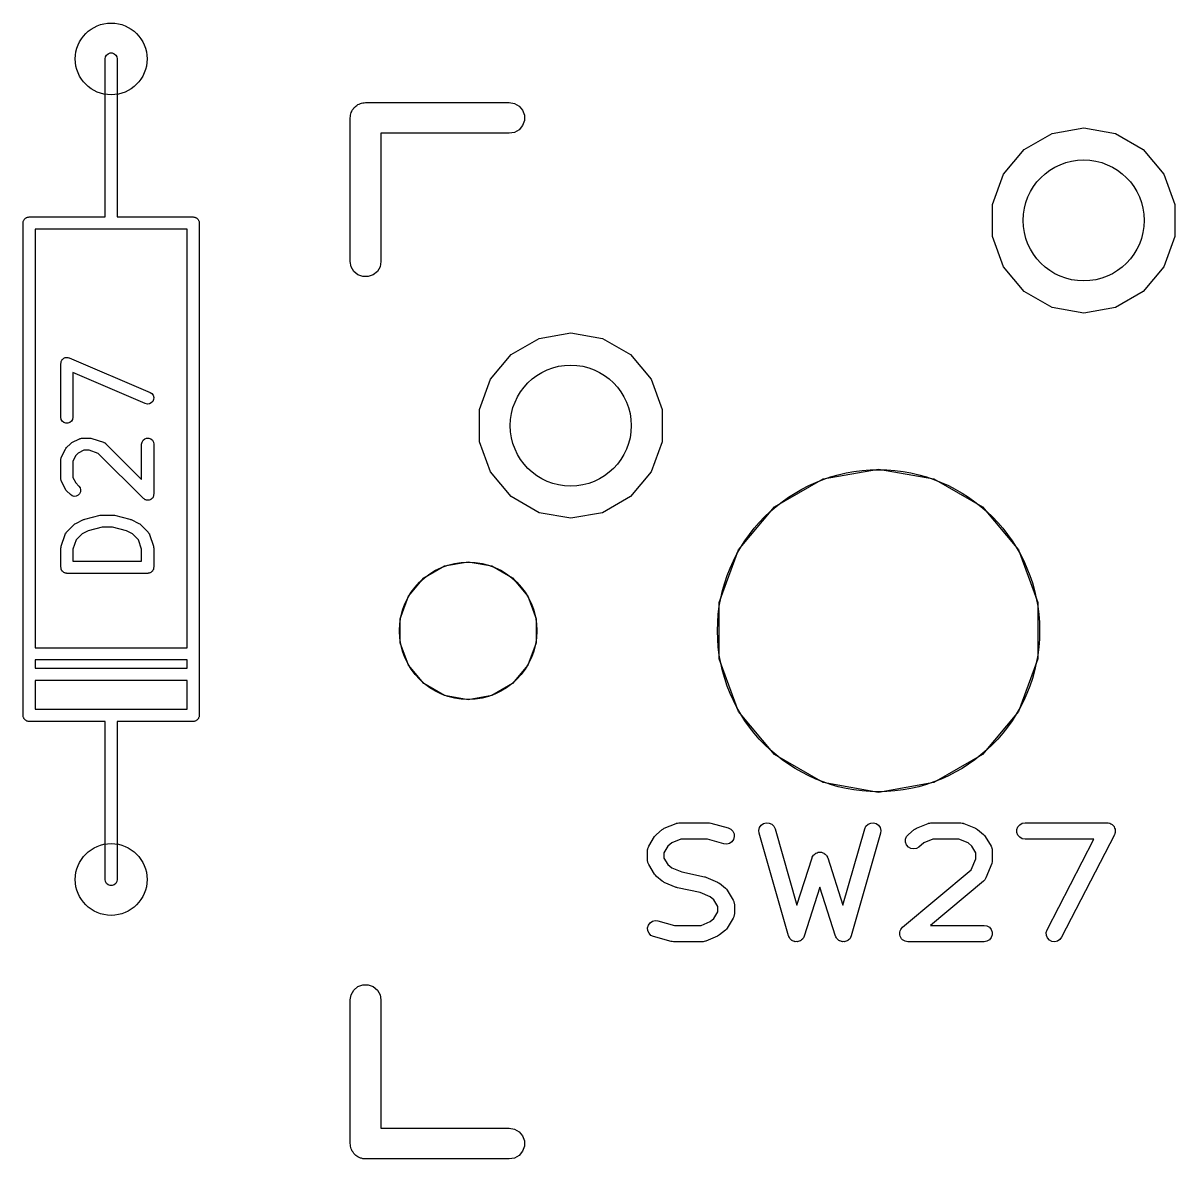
# Model space of a CAD drawing. Extents: x 35 to 203, y -146 to -25.
# Drawn here: x 153.91 to 168.17, y -85.54 to -71.48 of the extents above; entities that cross this region are included whole.
import ezdxf

# ---------------------------------------------------------------- set-up
doc = ezdxf.new("R2010")
doc.units = 0
doc.header["$MEASUREMENT"] = 0
doc.layers.get('0').update_dxf_attribs({"linetype": 'CONTINUOUS'})
doc.layers.add('BLACK', color=7, linetype='CONTINUOUS')

# ---------------------------------------------------------------- blocks, each defined once
blk = doc.blocks.new('PCB詳細')
at = {"layer": 'BLACK'}
for p, q in [((154.93, -71.8943), (154.943, -71.8718)), ((154.943, -71.8718), (154.963, -71.855)), ((154.963, -71.855), (154.987, -71.8461)), ((154.987, -71.8461), (155.013, -71.8461)), ((155.013, -71.8461), (155.037, -71.855)), ((155.037, -71.855), (155.057, -71.8718)), ((155.057, -71.8718), (155.07, -71.8943)), ((154.925, -71.92), (154.93, -71.8943)), ((154.925, -73.19), (154.925, -71.92)), ((155.07, -71.8943), (155.075, -71.92)), ((155.075, -71.92), (155.075, -73.19)), ((157.968, -72.6013), (157.971, -72.5848)), ((157.971, -72.5848), (157.979, -72.5704)), ((157.979, -72.5704), (157.985, -72.5547)), ((157.985, -72.5547), (157.996, -72.542)), ((157.996, -72.542), (158.004, -72.5275)), ((158.004, -72.5275), (158.017, -72.5168)), ((158.017, -72.5168), (158.028, -72.5041)), ((158.028, -72.5041), (158.042, -72.4957)), ((158.042, -72.4957), (158.055, -72.485)), ((158.055, -72.485), (158.07, -72.4793)), ((158.07, -72.4793), (158.085, -72.471)), ((158.085, -72.471), (158.101, -72.4681)), ((158.101, -72.4681), (158.117, -72.4624)), ((158.117, -72.4624), (158.134, -72.4624)), ((158.134, -72.4624), (158.15, -72.4595)), ((158.15, -72.4595), (159.928, -72.4595)), ((159.928, -72.4595), (159.993, -72.471)), ((159.993, -72.471), (160.05, -72.5041)), ((160.05, -72.5041), (160.093, -72.5547)), ((160.093, -72.5547), (160.116, -72.6169)), ((157.959, -72.65), (157.962, -72.6336)), ((157.959, -74.428), (157.959, -72.65)), ((157.962, -72.6169), (157.968, -72.6013)), ((157.962, -72.6336), (157.962, -72.6169)), ((160.116, -72.6831), (160.093, -72.7452)), ((160.116, -72.6169), (160.116, -72.6831)), ((159.928, -72.8405), (158.34, -72.8405)), ((158.34, -72.8405), (158.34, -74.428)), ((159.993, -72.829), (159.928, -72.8405)), ((160.05, -72.7959), (159.993, -72.829)), ((160.093, -72.7452), (160.05, -72.7959)), ((166.302, -73.0411), (166.648, -72.8418)), ((166.648, -72.8418), (167.04, -72.7726)), ((167.04, -72.7726), (167.432, -72.8418)), ((167.432, -72.8418), (167.778, -73.0411)), ((166.046, -73.3463), (166.302, -73.0411)), ((167.778, -73.0411), (168.034, -73.3463)), ((154.925, -73.877), (154.925, -73.19)), ((155.075, -73.19), (155.075, -73.877)), ((165.91, -73.7208), (166.046, -73.3463)), ((168.034, -73.3463), (168.17, -73.7208)), ((165.91, -74.1192), (165.91, -73.7208)), ((168.17, -73.7208), (168.17, -74.1192)), ((153.909, -73.952), (153.91, -73.9455)), ((153.909, -80.048), (153.909, -73.952)), ((153.91, -73.939), (153.912, -73.9328)), ((153.91, -73.9455), (153.91, -73.939)), ((153.912, -73.9328), (153.914, -73.9263)), ((153.914, -73.9263), (153.917, -73.9207)), ((153.917, -73.9207), (153.919, -73.9145)), ((153.919, -73.9145), (153.923, -73.9095)), ((153.923, -73.9095), (153.927, -73.9038)), ((153.927, -73.9038), (153.932, -73.8996)), ((153.932, -73.8996), (153.936, -73.8945)), ((153.936, -73.8945), (153.941, -73.8913)), ((153.941, -73.8913), (153.946, -73.887)), ((153.946, -73.887), (153.953, -73.8848)), ((153.953, -73.8848), (153.958, -73.8815)), ((153.958, -73.8815), (153.965, -73.8804)), ((153.965, -73.8804), (153.971, -73.8781)), ((153.971, -73.8781), (153.978, -73.8781)), ((153.978, -73.8781), (153.984, -73.877)), ((153.984, -73.877), (154.925, -73.877)), ((155.075, -73.877), (156.016, -73.877)), ((156.016, -73.877), (156.022, -73.8781)), ((156.022, -73.8781), (156.029, -73.8781)), ((156.029, -73.8781), (156.035, -73.8804)), ((156.035, -73.8804), (156.042, -73.8815)), ((156.042, -73.8815), (156.047, -73.8848)), ((156.047, -73.8848), (156.053, -73.887)), ((156.053, -73.887), (156.059, -73.8913)), ((156.059, -73.8913), (156.064, -73.8945)), ((156.064, -73.8945), (156.068, -73.8996)), ((156.068, -73.8996), (156.073, -73.9038)), ((156.073, -73.9038), (156.077, -73.9095)), ((156.077, -73.9095), (156.081, -73.9145)), ((156.081, -73.9145), (156.083, -73.9207)), ((156.083, -73.9207), (156.086, -73.9263)), ((156.086, -73.9263), (156.088, -73.9328)), ((156.088, -73.9328), (156.09, -73.939)), ((156.09, -73.939), (156.09, -73.9455)), ((156.09, -73.9455), (156.091, -73.952)), ((156.091, -73.952), (156.091, -80.048)), ((155, -74.027), (154.059, -74.027)), ((154.059, -74.027), (154.059, -79.211)), ((155.941, -74.027), (155, -74.027)), ((155.941, -79.211), (155.941, -74.027)), ((166.046, -74.4937), (165.91, -74.1192)), ((168.17, -74.1192), (168.034, -74.4937)), ((157.971, -74.4932), (157.959, -74.428)), ((158.34, -74.428), (158.329, -74.4932)), ((158.004, -74.5505), (157.971, -74.4932)), ((158.055, -74.593), (158.004, -74.5505)), ((158.296, -74.5505), (158.245, -74.593)), ((158.329, -74.4932), (158.296, -74.5505)), ((166.302, -74.7989), (166.046, -74.4937)), ((168.034, -74.4937), (167.778, -74.7989)), ((158.117, -74.6156), (158.055, -74.593)), ((158.183, -74.6156), (158.117, -74.6156)), ((158.245, -74.593), (158.183, -74.6156)), ((166.648, -74.9982), (166.302, -74.7989)), ((167.778, -74.7989), (167.432, -74.9982)), ((167.04, -75.0674), (166.648, -74.9982)), ((167.432, -74.9982), (167.04, -75.0674)), ((159.952, -75.5811), (160.298, -75.3818)), ((160.298, -75.3818), (160.69, -75.3126)), ((160.69, -75.3126), (161.082, -75.3818)), ((161.082, -75.3818), (161.428, -75.5811)), ((159.696, -75.8863), (159.952, -75.5811)), ((161.428, -75.5811), (161.684, -75.8863)), ((154.377, -75.6905), (154.379, -75.682)), ((154.377, -76.3571), (154.377, -75.6905)), ((154.379, -75.6734), (154.381, -75.6692)), ((154.379, -75.682), (154.379, -75.6734)), ((154.381, -75.6692), (154.382, -75.6648)), ((154.382, -75.6648), (154.386, -75.6573)), ((154.386, -75.6573), (154.39, -75.6494)), ((154.39, -75.6494), (154.393, -75.6461)), ((154.393, -75.6461), (154.395, -75.6423)), ((154.395, -75.6423), (154.402, -75.6367)), ((154.402, -75.6367), (154.407, -75.6304)), ((154.407, -75.6304), (154.411, -75.6284)), ((154.411, -75.6284), (154.415, -75.6255)), ((154.415, -75.6255), (154.423, -75.6226)), ((154.423, -75.6226), (154.431, -75.6187)), ((154.431, -75.6187), (154.435, -75.6181)), ((154.435, -75.6181), (154.439, -75.6166)), ((154.439, -75.6166), (154.448, -75.6166)), ((154.448, -75.6166), (154.457, -75.6156)), ((154.457, -75.6156), (154.461, -75.6166)), ((154.461, -75.6166), (154.465, -75.6166)), ((154.465, -75.6166), (154.474, -75.6196)), ((154.474, -75.6196), (154.482, -75.6215)), ((154.482, -75.6215), (155.482, -76.0501)), ((155.423, -76.188), (154.527, -75.8042)), ((154.527, -75.8042), (154.527, -76.3571)), ((159.56, -76.2608), (159.696, -75.8863)), ((161.684, -75.8863), (161.82, -76.2608)), ((155.482, -76.0501), (155.504, -76.0644)), ((155.504, -76.0644), (155.519, -76.0852)), ((155.525, -76.1362), (155.515, -76.1601)), ((155.519, -76.0852), (155.527, -76.1102)), ((155.527, -76.1102), (155.525, -76.1362)), ((155.448, -76.1939), (155.423, -76.188)), ((155.474, -76.1908), (155.448, -76.1939)), ((155.497, -76.1791), (155.474, -76.1908)), ((155.515, -76.1601), (155.497, -76.1791)), ((159.56, -76.6592), (159.56, -76.2608)), ((161.82, -76.2608), (161.82, -76.6592)), ((154.382, -76.3828), (154.377, -76.3571)), ((154.395, -76.4054), (154.382, -76.3828)), ((154.415, -76.4221), (154.395, -76.4054)), ((154.439, -76.431), (154.415, -76.4221)), ((154.465, -76.431), (154.439, -76.431)), ((154.49, -76.4221), (154.465, -76.431)), ((154.51, -76.4054), (154.49, -76.4221)), ((154.523, -76.3828), (154.51, -76.4054)), ((154.527, -76.3571), (154.523, -76.3828)), ((154.447, -76.7327), (154.495, -76.6851)), ((154.495, -76.6851), (154.504, -76.6782)), ((154.504, -76.6782), (154.514, -76.671)), ((154.514, -76.671), (154.609, -76.6234)), ((154.609, -76.6234), (154.613, -76.6222)), ((154.613, -76.6222), (154.617, -76.62)), ((154.617, -76.62), (154.626, -76.6185)), ((154.626, -76.6185), (154.634, -76.616)), ((154.634, -76.616), (154.639, -76.6162)), ((154.639, -76.6162), (154.643, -76.6155)), ((154.643, -76.6155), (154.738, -76.6155)), ((154.738, -76.6155), (154.75, -76.6176)), ((154.75, -76.6176), (154.762, -76.6193)), ((154.762, -76.6193), (154.905, -76.6669)), ((154.905, -76.6669), (154.908, -76.669)), ((154.908, -76.669), (154.913, -76.6701)), ((154.913, -76.6701), (154.92, -76.6752)), ((154.92, -76.6752), (154.928, -76.6793)), ((154.928, -76.6793), (154.93, -76.6826)), ((154.93, -76.6826), (154.934, -76.6851)), ((154.934, -76.6851), (155.377, -77.1285)), ((155.377, -76.6905), (155.382, -76.6648)), ((155.377, -77.1285), (155.377, -76.6905)), ((155.382, -76.6648), (155.395, -76.6423)), ((155.395, -76.6423), (155.415, -76.6255)), ((155.415, -76.6255), (155.439, -76.6166)), ((155.439, -76.6166), (155.465, -76.6166)), ((155.465, -76.6166), (155.49, -76.6255)), ((155.49, -76.6255), (155.51, -76.6423)), ((155.51, -76.6423), (155.523, -76.6648)), ((155.523, -76.6648), (155.527, -76.6905)), ((155.527, -76.6905), (155.527, -77.3095)), ((159.696, -77.0337), (159.56, -76.6592)), ((161.82, -76.6592), (161.684, -77.0337)), ((154.378, -76.8724), (154.38, -76.864)), ((154.38, -76.864), (154.382, -76.8553)), ((154.382, -76.8553), (154.384, -76.8516)), ((154.384, -76.8516), (154.385, -76.8474)), ((154.385, -76.8474), (154.433, -76.7522)), ((154.433, -76.7522), (154.44, -76.7425)), ((154.44, -76.7425), (154.447, -76.7327)), ((154.562, -76.8301), (154.527, -76.8987)), ((154.592, -76.7997), (154.562, -76.8301)), ((154.661, -76.7655), (154.592, -76.7997)), ((154.726, -76.7655), (154.661, -76.7655)), ((154.84, -76.8036), (154.726, -76.7655)), ((155.399, -77.3626), (154.84, -76.8036)), ((154.377, -76.881), (154.378, -76.8767)), ((154.377, -77.119), (154.377, -76.881)), ((154.378, -76.8767), (154.378, -76.8724)), ((154.527, -76.8987), (154.527, -77.1013)), ((163.815, -77.1192), (164.5, -76.9985)), ((164.5, -76.9985), (165.185, -77.1192)), ((154.378, -77.1233), (154.377, -77.119)), ((154.378, -77.1276), (154.378, -77.1233)), ((154.38, -77.136), (154.378, -77.1276)), ((154.382, -77.1447), (154.38, -77.136)), ((154.384, -77.1484), (154.382, -77.1447)), ((154.385, -77.1526), (154.384, -77.1484)), ((154.527, -77.1013), (154.562, -77.1699)), ((159.952, -77.3389), (159.696, -77.0337)), ((161.684, -77.0337), (161.428, -77.3389)), ((163.213, -77.4667), (163.815, -77.1192)), ((165.185, -77.1192), (165.787, -77.4667)), ((154.433, -77.2478), (154.385, -77.1526)), ((154.44, -77.2575), (154.433, -77.2478)), ((154.447, -77.2673), (154.44, -77.2575)), ((154.495, -77.3149), (154.447, -77.2673)), ((154.562, -77.1699), (154.601, -77.2089)), ((154.601, -77.2089), (154.616, -77.2302)), ((154.62, -77.2813), (154.609, -77.3049)), ((154.616, -77.2302), (154.622, -77.2554)), ((154.622, -77.2554), (154.62, -77.2813)), ((154.516, -77.3299), (154.495, -77.3149)), ((154.541, -77.3366), (154.516, -77.3299)), ((154.567, -77.3343), (154.541, -77.3366)), ((154.591, -77.3233), (154.567, -77.3343)), ((154.609, -77.3049), (154.591, -77.3233)), ((155.407, -77.3682), (155.399, -77.3626)), ((155.415, -77.3745), (155.407, -77.3682)), ((155.418, -77.3756), (155.415, -77.3745)), ((155.421, -77.3775), (155.418, -77.3756)), ((155.43, -77.38), (155.421, -77.3775)), ((155.439, -77.3834), (155.43, -77.38)), ((155.443, -77.3834), (155.439, -77.3834)), ((155.446, -77.3842), (155.443, -77.3834)), ((155.456, -77.3834), (155.446, -77.3842)), ((155.465, -77.3834), (155.456, -77.3834)), ((155.469, -77.3823), (155.465, -77.3834)), ((155.472, -77.382), (155.469, -77.3823)), ((155.481, -77.3778), (155.472, -77.382)), ((155.49, -77.3745), (155.481, -77.3778)), ((155.492, -77.3724), (155.49, -77.3745)), ((155.495, -77.371), (155.492, -77.3724)), ((155.502, -77.364), (155.495, -77.371)), ((155.51, -77.3577), (155.502, -77.364)), ((155.511, -77.3549), (155.51, -77.3577)), ((155.514, -77.3525), (155.511, -77.3549)), ((155.518, -77.3437), (155.514, -77.3525)), ((155.523, -77.3352), (155.518, -77.3437)), ((155.525, -77.3289), (155.523, -77.3319)), ((155.523, -77.3319), (155.523, -77.3352)), ((155.526, -77.3192), (155.525, -77.3289)), ((155.527, -77.3095), (155.526, -77.3192)), ((160.298, -77.5382), (159.952, -77.3389)), ((161.428, -77.3389), (161.082, -77.5382)), ((154.672, -77.6177), (154.863, -77.5701)), ((154.863, -77.5701), (154.872, -77.5695)), ((154.872, -77.5695), (154.881, -77.5679)), ((154.881, -77.5679), (155.024, -77.5679)), ((155.024, -77.5679), (155.033, -77.5695)), ((155.033, -77.5695), (155.042, -77.5701)), ((155.042, -77.5701), (155.232, -77.6177)), ((160.69, -77.6074), (160.298, -77.5382)), ((161.082, -77.5382), (160.69, -77.6074)), ((162.767, -77.9992), (163.213, -77.4667)), ((165.787, -77.4667), (166.233, -77.9992)), ((154.447, -77.7803), (154.542, -77.6851)), ((154.542, -77.6851), (154.552, -77.6782)), ((154.552, -77.6782), (154.562, -77.671)), ((154.562, -77.671), (154.657, -77.6234)), ((154.657, -77.6234), (154.665, -77.6211)), ((154.665, -77.6211), (154.672, -77.6177)), ((154.89, -77.7179), (154.717, -77.7612)), ((155.015, -77.7179), (154.89, -77.7179)), ((155.188, -77.7612), (155.015, -77.7179)), ((155.232, -77.6177), (155.24, -77.6211)), ((155.24, -77.6211), (155.248, -77.6234)), ((155.248, -77.6234), (155.343, -77.671)), ((155.343, -77.671), (155.353, -77.6782)), ((155.353, -77.6782), (155.363, -77.6851)), ((155.363, -77.6851), (155.458, -77.7803)), ((154.381, -77.9525), (154.429, -77.8096)), ((154.429, -77.8096), (154.431, -77.8058)), ((154.431, -77.8058), (154.432, -77.8016)), ((154.432, -77.8016), (154.437, -77.7944)), ((154.437, -77.7944), (154.441, -77.7867)), ((154.441, -77.7867), (154.444, -77.7838)), ((154.444, -77.7838), (154.447, -77.7803)), ((154.64, -77.7997), (154.566, -77.8738)), ((154.717, -77.7612), (154.64, -77.7997)), ((155.265, -77.7997), (155.188, -77.7612)), ((155.339, -77.8738), (155.265, -77.7997)), ((155.458, -77.7803), (155.46, -77.7838)), ((155.46, -77.7838), (155.464, -77.7867)), ((155.464, -77.7867), (155.468, -77.7944)), ((155.468, -77.7944), (155.473, -77.8016)), ((155.473, -77.8016), (155.474, -77.8058)), ((155.474, -77.8058), (155.476, -77.8096)), ((155.476, -77.8096), (155.524, -77.9525)), ((154.377, -77.9762), (154.379, -77.9643)), ((154.377, -78.2143), (154.377, -77.9762)), ((154.379, -77.9643), (154.381, -77.9525)), ((154.566, -77.8738), (154.527, -77.9884)), ((154.527, -77.9884), (154.527, -78.1393)), ((155.377, -77.9884), (155.339, -77.8738)), ((155.377, -78.1393), (155.377, -77.9884)), ((155.524, -77.9525), (155.525, -77.9643)), ((155.525, -77.9643), (155.527, -77.9762)), ((155.527, -77.9762), (155.527, -78.2143)), ((162.529, -78.6524), (162.767, -77.9992)), ((166.233, -77.9992), (166.471, -78.6524)), ((154.527, -78.1393), (155.377, -78.1393)), ((159.128, -78.1974), (159.42, -78.1458)), ((159.42, -78.1458), (159.712, -78.1974)), ((154.379, -78.2207), (154.377, -78.2143)), ((154.379, -78.2273), (154.379, -78.2207)), ((154.381, -78.2335), (154.379, -78.2273)), ((154.382, -78.2399), (154.381, -78.2335)), ((154.385, -78.2456), (154.382, -78.2399)), ((154.387, -78.2518), (154.385, -78.2456)), ((154.392, -78.2568), (154.387, -78.2518)), ((154.395, -78.2625), (154.392, -78.2568)), ((154.4, -78.2667), (154.395, -78.2625)), ((154.404, -78.2717), (154.4, -78.2667)), ((154.41, -78.275), (154.404, -78.2717)), ((154.415, -78.2792), (154.41, -78.275)), ((154.421, -78.2815), (154.415, -78.2792)), ((154.427, -78.2848), (154.421, -78.2815)), ((154.433, -78.2859), (154.427, -78.2848)), ((154.439, -78.2881), (154.433, -78.2859)), ((154.446, -78.2881), (154.439, -78.2881)), ((154.452, -78.2893), (154.446, -78.2881)), ((155.452, -78.2893), (154.452, -78.2893)), ((155.459, -78.2881), (155.452, -78.2893)), ((155.465, -78.2881), (155.459, -78.2881)), ((155.472, -78.2859), (155.465, -78.2881)), ((155.478, -78.2848), (155.472, -78.2859)), ((155.484, -78.2815), (155.478, -78.2848)), ((155.49, -78.2792), (155.484, -78.2815)), ((155.495, -78.275), (155.49, -78.2792)), ((155.501, -78.2717), (155.495, -78.275)), ((155.505, -78.2667), (155.501, -78.2717)), ((155.51, -78.2625), (155.505, -78.2667)), ((155.513, -78.2568), (155.51, -78.2625)), ((155.517, -78.2518), (155.513, -78.2568)), ((155.52, -78.2456), (155.517, -78.2518)), ((155.523, -78.2399), (155.52, -78.2456)), ((155.524, -78.2335), (155.523, -78.2399)), ((155.526, -78.2273), (155.524, -78.2335)), ((155.527, -78.2143), (155.526, -78.2207)), ((155.526, -78.2207), (155.526, -78.2273)), ((158.871, -78.3457), (159.128, -78.1974)), ((159.712, -78.1974), (159.969, -78.3457)), ((158.68, -78.5729), (158.871, -78.3457)), ((159.969, -78.3457), (160.16, -78.5729)), ((158.579, -78.8517), (158.68, -78.5729)), ((160.16, -78.5729), (160.261, -78.8517)), ((162.529, -79.3476), (162.529, -78.6524)), ((166.471, -78.6524), (166.471, -79.3476)), ((158.579, -79.1483), (158.579, -78.8517)), ((160.261, -78.8517), (160.261, -79.1483)), ((158.68, -79.4271), (158.579, -79.1483)), ((160.261, -79.1483), (160.16, -79.4271)), ((154.059, -79.211), (155.941, -79.211)), ((154.059, -79.361), (154.059, -79.465)), ((155.941, -79.361), (154.059, -79.361)), ((155.941, -79.465), (155.941, -79.361)), ((158.871, -79.6543), (158.68, -79.4271)), ((160.16, -79.4271), (159.969, -79.6543)), ((162.767, -80.0008), (162.529, -79.3476)), ((166.471, -79.3476), (166.233, -80.0008)), ((154.059, -79.465), (155.941, -79.465)), ((155.941, -79.615), (154.059, -79.615)), ((154.059, -79.615), (154.059, -79.973)), ((155.941, -79.973), (155.941, -79.615)), ((159.128, -79.8026), (158.871, -79.6543)), ((159.969, -79.6543), (159.712, -79.8026)), ((159.42, -79.8541), (159.128, -79.8026)), ((159.712, -79.8026), (159.42, -79.8541)), ((154.059, -79.973), (155, -79.973)), ((155, -79.973), (155.941, -79.973)), ((163.213, -80.5332), (162.767, -80.0008)), ((166.233, -80.0008), (165.787, -80.5332)), ((153.91, -80.0545), (153.909, -80.048)), ((153.91, -80.061), (153.91, -80.0545)), ((153.912, -80.0672), (153.91, -80.061)), ((153.914, -80.0737), (153.912, -80.0672)), ((153.917, -80.0793), (153.914, -80.0737)), ((153.919, -80.0855), (153.917, -80.0793)), ((153.923, -80.0905), (153.919, -80.0855)), ((153.927, -80.0962), (153.923, -80.0905)), ((153.932, -80.1004), (153.927, -80.0962)), ((153.936, -80.1055), (153.932, -80.1004)), ((153.941, -80.1087), (153.936, -80.1055)), ((153.946, -80.113), (153.941, -80.1087)), ((153.953, -80.1152), (153.946, -80.113)), ((153.958, -80.1185), (153.953, -80.1152)), ((153.965, -80.1196), (153.958, -80.1185)), ((153.971, -80.1219), (153.965, -80.1196)), ((153.978, -80.1219), (153.971, -80.1219)), ((153.984, -80.123), (153.978, -80.1219)), ((154.925, -80.123), (153.984, -80.123)), ((154.925, -80.81), (154.925, -80.123)), ((156.016, -80.123), (155.075, -80.123)), ((155.075, -80.123), (155.075, -80.81)), ((156.022, -80.1219), (156.016, -80.123)), ((156.029, -80.1219), (156.022, -80.1219)), ((156.035, -80.1196), (156.029, -80.1219)), ((156.042, -80.1185), (156.035, -80.1196)), ((156.047, -80.1152), (156.042, -80.1185)), ((156.053, -80.113), (156.047, -80.1152)), ((156.059, -80.1087), (156.053, -80.113)), ((156.064, -80.1055), (156.059, -80.1087)), ((156.068, -80.1004), (156.064, -80.1055)), ((156.073, -80.0962), (156.068, -80.1004)), ((156.077, -80.0905), (156.073, -80.0962)), ((156.081, -80.0855), (156.077, -80.0905)), ((156.083, -80.0793), (156.081, -80.0855)), ((156.086, -80.0737), (156.083, -80.0793)), ((156.088, -80.0672), (156.086, -80.0737)), ((156.09, -80.061), (156.088, -80.0672)), ((156.091, -80.048), (156.09, -80.0545)), ((156.09, -80.0545), (156.09, -80.061)), ((163.815, -80.8808), (163.213, -80.5332)), ((165.787, -80.5332), (165.185, -80.8808)), ((154.925, -82.08), (154.925, -80.81)), ((155.075, -80.81), (155.075, -82.08)), ((164.5, -81.0015), (163.815, -80.8808)), ((165.185, -80.8808), (164.5, -81.0015)), ((161.848, -81.4462), (161.993, -81.3857)), ((161.993, -81.3857), (161.996, -81.3852)), ((161.996, -81.3852), (161.998, -81.3841)), ((161.998, -81.3841), (162.013, -81.3814)), ((162.013, -81.3814), (162.028, -81.378)), ((162.028, -81.378), (162.03, -81.3783)), ((162.03, -81.3783), (162.033, -81.3779)), ((162.033, -81.3779), (162.395, -81.3779)), ((162.395, -81.3779), (162.409, -81.3803)), ((162.409, -81.3803), (162.423, -81.3816)), ((162.423, -81.3816), (162.64, -81.4421)), ((163.028, -81.4381), (163.048, -81.4089)), ((163.048, -81.4089), (163.077, -81.3882)), ((163.077, -81.3882), (163.111, -81.3785)), ((163.111, -81.3785), (163.146, -81.381)), ((163.146, -81.381), (163.178, -81.3953)), ((163.178, -81.3953), (163.203, -81.4199)), ((163.203, -81.4199), (163.219, -81.4516)), ((164.33, -81.4516), (164.345, -81.4199)), ((164.345, -81.4199), (164.371, -81.3953)), ((164.371, -81.3953), (164.403, -81.381)), ((164.403, -81.381), (164.438, -81.3785)), ((164.438, -81.3785), (164.472, -81.3882)), ((164.472, -81.3882), (164.5, -81.4089)), ((164.5, -81.4089), (164.52, -81.4381)), ((164.969, -81.4462), (165.114, -81.3857)), ((165.114, -81.3857), (165.116, -81.3852)), ((165.116, -81.3852), (165.118, -81.3841)), ((165.118, -81.3841), (165.134, -81.3814)), ((165.134, -81.3814), (165.148, -81.378)), ((165.148, -81.378), (165.151, -81.3783)), ((165.151, -81.3783), (165.153, -81.3779)), ((165.153, -81.3779), (165.516, -81.3779)), ((165.516, -81.3779), (165.518, -81.3783)), ((165.518, -81.3783), (165.521, -81.378)), ((165.521, -81.378), (165.536, -81.3814)), ((165.536, -81.3814), (165.551, -81.3841)), ((165.551, -81.3841), (165.553, -81.3852)), ((165.553, -81.3852), (165.555, -81.3857)), ((165.555, -81.3857), (165.7, -81.4462)), ((166.214, -81.4619), (166.226, -81.4287)), ((166.226, -81.4287), (166.249, -81.4017)), ((166.249, -81.4017), (166.28, -81.3841)), ((166.28, -81.3841), (166.314, -81.3779)), ((166.314, -81.3779), (167.33, -81.3779)), ((167.33, -81.3779), (167.345, -81.3806)), ((167.345, -81.3806), (167.36, -81.3825)), ((167.36, -81.3825), (167.363, -81.3836)), ((167.363, -81.3836), (167.365, -81.3841)), ((167.365, -81.3841), (167.378, -81.3917)), ((167.378, -81.3917), (167.392, -81.3986)), ((167.392, -81.3986), (167.393, -81.4004)), ((167.393, -81.4004), (167.396, -81.4017)), ((167.396, -81.4017), (167.405, -81.4134)), ((167.405, -81.4134), (167.416, -81.4245)), ((167.416, -81.4245), (167.417, -81.4268)), ((167.417, -81.4268), (167.418, -81.4287)), ((167.418, -81.4287), (167.423, -81.443)), ((161.655, -81.6692), (161.728, -81.5482)), ((161.728, -81.5482), (161.739, -81.5354)), ((161.739, -81.5354), (161.75, -81.5224)), ((161.75, -81.5224), (161.822, -81.4619)), ((161.822, -81.4619), (161.836, -81.4544)), ((161.836, -81.4544), (161.848, -81.4462)), ((162.64, -81.4421), (162.672, -81.4573)), ((162.672, -81.4573), (162.697, -81.4825)), ((162.697, -81.4825), (162.712, -81.5146)), ((162.714, -81.5498), (162.705, -81.5838)), ((162.712, -81.5146), (162.714, -81.5498)), ((163.02, -81.4723), (163.028, -81.4381)), ((163.023, -81.5074), (163.02, -81.4723)), ((163.386, -82.7774), (163.023, -81.5074)), ((163.219, -81.4516), (163.49, -82.399)), ((164.059, -82.399), (164.33, -81.4516)), ((164.525, -81.5074), (164.162, -82.7774)), ((164.52, -81.4381), (164.529, -81.4723)), ((164.529, -81.4723), (164.525, -81.5074)), ((164.835, -81.5825), (164.848, -81.5494)), ((164.848, -81.5494), (164.87, -81.5224)), ((164.87, -81.5224), (164.943, -81.4619)), ((164.943, -81.4619), (164.956, -81.4544)), ((164.956, -81.4544), (164.969, -81.4462)), ((165.7, -81.4462), (165.713, -81.4544)), ((165.713, -81.4544), (165.726, -81.4619)), ((165.726, -81.4619), (165.799, -81.5224)), ((165.799, -81.5224), (165.81, -81.5354)), ((165.81, -81.5354), (165.821, -81.5482)), ((165.821, -81.5482), (165.893, -81.6692)), ((166.214, -81.4972), (166.214, -81.4619)), ((166.226, -81.5303), (166.214, -81.4972)), ((166.249, -81.5574), (166.226, -81.5303)), ((166.28, -81.575), (166.249, -81.5574)), ((167.421, -81.526), (166.767, -82.796)), ((167.425, -81.5115), (167.421, -81.526)), ((167.423, -81.443), (167.429, -81.457)), ((167.43, -81.4972), (167.425, -81.5115)), ((167.429, -81.457), (167.429, -81.4595)), ((167.429, -81.4595), (167.43, -81.4619)), ((167.43, -81.4619), (167.43, -81.4771)), ((167.43, -81.4771), (167.431, -81.4923)), ((167.431, -81.4923), (167.43, -81.4947)), ((167.43, -81.4947), (167.43, -81.4972)), ((161.641, -81.7214), (161.642, -81.7118)), ((161.642, -81.7118), (161.643, -81.7021)), ((161.643, -81.7021), (161.645, -81.6946)), ((161.645, -81.6946), (161.647, -81.6867)), ((161.647, -81.6867), (161.652, -81.6782)), ((161.652, -81.6782), (161.655, -81.6692)), ((161.893, -81.6675), (161.844, -81.7496)), ((161.941, -81.6279), (161.893, -81.6675)), ((162.053, -81.5811), (161.941, -81.6279)), ((162.382, -81.5811), (162.053, -81.5811)), ((162.586, -81.6379), (162.382, -81.5811)), ((162.621, -81.6413), (162.586, -81.6379)), ((162.655, -81.6325), (162.621, -81.6413)), ((162.684, -81.6125), (162.655, -81.6325)), ((162.705, -81.5838), (162.684, -81.6125)), ((164.835, -81.6178), (164.835, -81.5825)), ((164.847, -81.651), (164.835, -81.6178)), ((164.87, -81.6781), (164.847, -81.651)), ((164.9, -81.6958), (164.87, -81.6781)), ((164.935, -81.7021), (164.9, -81.6958)), ((164.97, -81.6961), (164.935, -81.7021)), ((165, -81.6785), (164.97, -81.6961)), ((165.061, -81.6279), (165, -81.6785)), ((165.173, -81.5811), (165.061, -81.6279)), ((165.496, -81.5811), (165.173, -81.5811)), ((165.608, -81.6279), (165.496, -81.5811)), ((165.655, -81.6675), (165.608, -81.6279)), ((165.705, -81.7496), (165.655, -81.6675)), ((165.893, -81.6692), (165.897, -81.6782)), ((165.897, -81.6782), (165.902, -81.6867)), ((165.902, -81.6867), (165.903, -81.6946)), ((165.903, -81.6946), (165.906, -81.7021)), ((165.906, -81.7021), (165.906, -81.7118)), ((165.906, -81.7118), (165.908, -81.7214)), ((166.314, -81.5811), (166.28, -81.575)), ((167.164, -81.5811), (166.314, -81.5811)), ((166.587, -82.7031), (167.164, -81.5811)), ((161.641, -81.8424), (161.641, -81.7214)), ((161.642, -81.852), (161.641, -81.8424)), ((161.643, -81.8617), (161.642, -81.852)), ((161.844, -81.7496), (161.844, -81.8142)), ((161.844, -81.8142), (161.893, -81.8963)), ((163.49, -82.399), (163.678, -81.8114)), ((163.678, -81.8114), (163.679, -81.8078)), ((163.679, -81.8078), (163.68, -81.8039)), ((163.68, -81.8039), (163.688, -81.7923)), ((163.688, -81.7923), (163.694, -81.7802)), ((163.694, -81.7802), (163.697, -81.7775)), ((163.697, -81.7775), (163.699, -81.7741)), ((163.699, -81.7741), (163.71, -81.7657)), ((163.71, -81.7657), (163.72, -81.7565)), ((163.72, -81.7565), (163.724, -81.7549)), ((163.724, -81.7549), (163.727, -81.7525)), ((163.727, -81.7525), (163.74, -81.7483)), ((163.74, -81.7483), (163.753, -81.7431)), ((163.753, -81.7431), (163.757, -81.7429)), ((163.757, -81.7429), (163.761, -81.7417)), ((163.761, -81.7417), (163.774, -81.7422)), ((163.774, -81.7422), (163.788, -81.7417)), ((163.788, -81.7417), (163.792, -81.7429)), ((163.792, -81.7429), (163.796, -81.7431)), ((163.796, -81.7431), (163.809, -81.7483)), ((163.809, -81.7483), (163.822, -81.7525)), ((163.822, -81.7525), (163.825, -81.7549)), ((163.825, -81.7549), (163.829, -81.7565)), ((163.829, -81.7565), (163.839, -81.7657)), ((163.839, -81.7657), (163.849, -81.7741)), ((163.849, -81.7741), (163.852, -81.7775)), ((163.852, -81.7775), (163.855, -81.7802)), ((163.855, -81.7802), (163.861, -81.7923)), ((163.861, -81.7923), (163.868, -81.8039)), ((163.868, -81.8039), (163.869, -81.8078)), ((163.869, -81.8078), (163.871, -81.8114)), ((163.871, -81.8114), (164.059, -82.399)), ((165.649, -81.9622), (165.705, -81.8228)), ((165.705, -81.8228), (165.705, -81.7496)), ((165.908, -81.8456), (165.905, -81.8613)), ((165.908, -81.7214), (165.908, -81.8424)), ((165.908, -81.8424), (165.908, -81.844)), ((165.908, -81.844), (165.908, -81.8456)), ((161.645, -81.8692), (161.643, -81.8617)), ((161.647, -81.8771), (161.645, -81.8692)), ((161.652, -81.8856), (161.647, -81.8771)), ((161.655, -81.8947), (161.652, -81.8856)), ((161.728, -82.0156), (161.655, -81.8947)), ((161.893, -81.8963), (161.941, -81.9359)), ((161.941, -81.9359), (162.063, -81.9868)), ((162.063, -81.9868), (162.344, -82.0453)), ((164.798, -82.6715), (165.649, -81.9622)), ((165.901, -81.8801), (165.828, -82.0615)), ((165.902, -81.8771), (165.901, -81.8785)), ((165.901, -81.8785), (165.901, -81.8801)), ((165.905, -81.8613), (165.902, -81.8771)), ((154.93, -82.1057), (154.925, -82.08)), ((154.943, -82.1282), (154.93, -82.1057)), ((154.963, -82.145), (154.943, -82.1282)), ((155.057, -82.1282), (155.037, -82.145)), ((155.07, -82.1057), (155.057, -82.1282)), ((155.075, -82.08), (155.07, -82.1057)), ((161.739, -82.0284), (161.728, -82.0156)), ((161.75, -82.0414), (161.739, -82.0284)), ((161.822, -82.1019), (161.75, -82.0414)), ((161.836, -82.1094), (161.822, -82.1019)), ((161.848, -82.1176), (161.836, -82.1094)), ((161.993, -82.1781), (161.848, -82.1176)), ((162.344, -82.0453), (162.353, -82.0489)), ((162.353, -82.0489), (162.362, -82.051)), ((162.362, -82.051), (162.507, -82.1115)), ((162.507, -82.1115), (162.52, -82.1196)), ((162.52, -82.1196), (162.533, -82.1272)), ((162.533, -82.1272), (162.606, -82.1877)), ((165.799, -82.1019), (165.143, -82.6479)), ((165.804, -82.0962), (165.799, -82.1019)), ((165.809, -82.0915), (165.804, -82.0962)), ((165.815, -82.0828), (165.809, -82.0915)), ((165.822, -82.0749), (165.815, -82.0828)), ((165.824, -82.0679), (165.822, -82.0749)), ((165.828, -82.0615), (165.824, -82.0679)), ((154.987, -82.1539), (154.963, -82.145)), ((155.013, -82.1539), (154.987, -82.1539)), ((155.037, -82.145), (155.013, -82.1539)), ((162.003, -82.1802), (161.993, -82.1781)), ((162.012, -82.1837), (162.003, -82.1802)), ((162.293, -82.2423), (162.012, -82.1837)), ((162.415, -82.2931), (162.293, -82.2423)), ((162.606, -82.1877), (162.617, -82.2006)), ((162.617, -82.2006), (162.628, -82.2134)), ((162.628, -82.2134), (162.7, -82.3344)), ((163.774, -82.1757), (163.581, -82.7805)), ((163.968, -82.7805), (163.774, -82.1757)), ((162.462, -82.3327), (162.415, -82.2931)), ((162.512, -82.4148), (162.462, -82.3327)), ((162.512, -82.4795), (162.512, -82.4148)), ((162.7, -82.3344), (162.704, -82.3435)), ((162.704, -82.3435), (162.709, -82.3519)), ((162.709, -82.3519), (162.71, -82.3598)), ((162.71, -82.3598), (162.713, -82.3673)), ((162.713, -82.3673), (162.713, -82.3771)), ((162.713, -82.3771), (162.715, -82.3867)), ((162.715, -82.3867), (162.715, -82.5076)), ((162.415, -82.6012), (162.462, -82.5615)), ((162.462, -82.5615), (162.512, -82.4795)), ((162.7, -82.5599), (162.628, -82.6808)), ((162.704, -82.5508), (162.7, -82.5599)), ((162.709, -82.5424), (162.704, -82.5508)), ((162.71, -82.5344), (162.709, -82.5424)), ((162.713, -82.5269), (162.71, -82.5344)), ((162.715, -82.5076), (162.713, -82.5172)), ((162.713, -82.5172), (162.713, -82.5269)), ((161.641, -82.6793), (161.651, -82.6453)), ((161.644, -82.7144), (161.641, -82.6793)), ((161.651, -82.6453), (161.671, -82.6166)), ((161.671, -82.6166), (161.7, -82.5966)), ((161.7, -82.5966), (161.734, -82.5878)), ((161.734, -82.5878), (161.769, -82.5912)), ((161.769, -82.5912), (161.974, -82.6479)), ((161.974, -82.6479), (162.303, -82.6479)), ((162.303, -82.6479), (162.415, -82.6012)), ((162.606, -82.7066), (162.533, -82.7671)), ((162.617, -82.6937), (162.606, -82.7066)), ((162.628, -82.6808), (162.617, -82.6937)), ((164.769, -82.7151), (164.775, -82.6987)), ((164.775, -82.6984), (164.786, -82.685)), ((164.775, -82.6986), (164.775, -82.6984)), ((164.775, -82.6987), (164.775, -82.6986)), ((164.786, -82.685), (164.798, -82.6717)), ((164.798, -82.6716), (164.798, -82.6715)), ((164.798, -82.6717), (164.798, -82.6716)), ((165.143, -82.6479), (165.806, -82.6479)), ((165.806, -82.6479), (165.841, -82.6541)), ((165.841, -82.6541), (165.872, -82.6717)), ((165.872, -82.6717), (165.894, -82.6987)), ((165.894, -82.6987), (165.906, -82.7319)), ((166.576, -82.7368), (166.587, -82.7031)), ((161.659, -82.7466), (161.644, -82.7144)), ((161.683, -82.7717), (161.659, -82.7466)), ((161.715, -82.7869), (161.683, -82.7717)), ((161.933, -82.8474), (161.715, -82.7869)), ((161.946, -82.8487), (161.933, -82.8474)), ((161.96, -82.8511), (161.946, -82.8487)), ((162.323, -82.8511), (161.96, -82.8511)), ((162.325, -82.8507), (162.323, -82.8511)), ((162.328, -82.851), (162.325, -82.8507)), ((162.342, -82.8477), (162.328, -82.851)), ((162.358, -82.845), (162.342, -82.8477)), ((162.36, -82.8438), (162.358, -82.845)), ((162.362, -82.8433), (162.36, -82.8438)), ((162.507, -82.7828), (162.362, -82.8433)), ((162.52, -82.7746), (162.507, -82.7828)), ((162.533, -82.7671), (162.52, -82.7746)), ((163.389, -82.7825), (163.386, -82.7774)), ((163.39, -82.788), (163.389, -82.7825)), ((163.396, -82.7983), (163.39, -82.788)), ((163.402, -82.8092), (163.396, -82.7983)), ((163.406, -82.8131), (163.402, -82.8092)), ((163.409, -82.8178), (163.406, -82.8131)), ((163.418, -82.8253), (163.409, -82.8178)), ((163.427, -82.8337), (163.418, -82.8253)), ((163.432, -82.836), (163.427, -82.8337)), ((163.437, -82.8394), (163.432, -82.836)), ((163.448, -82.8431), (163.437, -82.8394)), ((163.459, -82.8481), (163.448, -82.8431)), ((163.465, -82.8485), (163.459, -82.8481)), ((163.47, -82.8502), (163.465, -82.8485)), ((163.482, -82.8497), (163.47, -82.8502)), ((163.495, -82.8506), (163.482, -82.8497)), ((163.5, -82.849), (163.495, -82.8506)), ((163.506, -82.8488), (163.5, -82.849)), ((163.517, -82.8442), (163.506, -82.8488)), ((163.528, -82.8409), (163.517, -82.8442)), ((163.533, -82.8376), (163.528, -82.8409)), ((163.538, -82.8354), (163.533, -82.8376)), ((163.547, -82.8273), (163.538, -82.8354)), ((163.557, -82.8202), (163.547, -82.8273)), ((163.56, -82.8155), (163.557, -82.8202)), ((163.564, -82.8117), (163.56, -82.8155)), ((163.57, -82.801), (163.564, -82.8117)), ((163.577, -82.7909), (163.57, -82.801)), ((163.578, -82.7855), (163.577, -82.7909)), ((163.581, -82.7805), (163.578, -82.7855)), ((163.97, -82.7855), (163.968, -82.7805)), ((163.972, -82.7909), (163.97, -82.7855)), ((163.979, -82.801), (163.972, -82.7909)), ((163.984, -82.8117), (163.979, -82.801)), ((163.988, -82.8155), (163.984, -82.8117)), ((163.992, -82.8202), (163.988, -82.8155)), ((164.001, -82.8273), (163.992, -82.8202)), ((164.01, -82.8354), (164.001, -82.8273)), ((164.016, -82.8376), (164.01, -82.8354)), ((164.02, -82.8409), (164.016, -82.8376)), ((164.032, -82.8442), (164.02, -82.8409)), ((164.043, -82.8488), (164.032, -82.8442)), ((164.049, -82.849), (164.043, -82.8488)), ((164.054, -82.8506), (164.049, -82.849)), ((164.066, -82.8497), (164.054, -82.8506)), ((164.078, -82.8502), (164.066, -82.8497)), ((164.084, -82.8485), (164.078, -82.8502)), ((164.089, -82.8481), (164.084, -82.8485)), ((164.1, -82.8431), (164.089, -82.8481)), ((164.112, -82.8394), (164.1, -82.8431)), ((164.116, -82.836), (164.112, -82.8394)), ((164.121, -82.8337), (164.116, -82.836)), ((164.13, -82.8253), (164.121, -82.8337)), ((164.14, -82.8178), (164.13, -82.8253)), ((164.143, -82.8131), (164.14, -82.8178)), ((164.147, -82.8092), (164.143, -82.8131)), ((164.152, -82.7983), (164.147, -82.8092)), ((164.159, -82.788), (164.152, -82.7983)), ((164.16, -82.7825), (164.159, -82.788)), ((164.162, -82.7774), (164.16, -82.7825)), ((164.763, -82.7315), (164.769, -82.7151)), ((164.763, -82.7317), (164.763, -82.7315)), ((164.763, -82.7319), (164.763, -82.7317)), ((164.763, -82.7492), (164.763, -82.7319)), ((164.763, -82.7668), (164.763, -82.7492)), ((164.763, -82.767), (164.763, -82.7668)), ((164.763, -82.7672), (164.763, -82.767)), ((164.769, -82.7835), (164.763, -82.7672)), ((164.775, -82.8), (164.769, -82.7835)), ((164.775, -82.8002), (164.775, -82.8)), ((164.775, -82.8003), (164.775, -82.8002)), ((164.786, -82.8138), (164.775, -82.8003)), ((164.797, -82.8271), (164.786, -82.8138)), ((164.797, -82.8272), (164.797, -82.8271)), ((164.798, -82.8274), (164.797, -82.8272)), ((164.813, -82.8361), (164.798, -82.8274)), ((164.828, -82.8449), (164.813, -82.8361)), ((164.828, -82.845), (164.828, -82.8449)), ((164.828, -82.8449), (164.828, -82.8449)), ((164.845, -82.8481), (164.828, -82.845)), ((164.863, -82.8511), (164.845, -82.8481)), ((165.806, -82.8511), (164.863, -82.8511)), ((164.863, -82.8511), (164.863, -82.8511)), ((164.863, -82.8511), (164.863, -82.8511)), ((165.841, -82.845), (165.806, -82.8511)), ((165.872, -82.8274), (165.841, -82.845)), ((165.894, -82.8003), (165.872, -82.8274)), ((165.906, -82.7672), (165.894, -82.8003)), ((165.906, -82.7319), (165.906, -82.7672)), ((166.578, -82.772), (166.576, -82.7368)), ((166.592, -82.8045), (166.578, -82.772)), ((166.616, -82.8304), (166.592, -82.8045)), ((166.647, -82.8466), (166.616, -82.8304)), ((166.682, -82.851), (166.647, -82.8466)), ((166.716, -82.8432), (166.682, -82.851)), ((166.746, -82.8241), (166.716, -82.8432)), ((166.767, -82.796), (166.746, -82.8241)), ((158.004, -83.4495), (158.055, -83.407)), ((158.055, -83.407), (158.117, -83.3844)), ((158.117, -83.3844), (158.183, -83.3844)), ((158.183, -83.3844), (158.245, -83.407)), ((158.245, -83.407), (158.296, -83.4495)), ((157.959, -83.572), (157.971, -83.5068)), ((157.971, -83.5068), (158.004, -83.4495)), ((158.296, -83.4495), (158.329, -83.5068)), ((158.329, -83.5068), (158.34, -83.572)), ((157.959, -85.35), (157.959, -83.572)), ((158.34, -83.572), (158.34, -85.1595)), ((158.34, -85.1595), (159.928, -85.1595)), ((159.928, -85.1595), (159.993, -85.171)), ((159.993, -85.171), (160.05, -85.2041)), ((160.05, -85.2041), (160.093, -85.2548)), ((160.093, -85.2548), (160.116, -85.3169)), ((157.962, -85.3664), (157.959, -85.35)), ((157.962, -85.3831), (157.962, -85.3664)), ((157.968, -85.3987), (157.962, -85.3831)), ((157.971, -85.4152), (157.968, -85.3987)), ((157.979, -85.4296), (157.971, -85.4152)), ((160.116, -85.3831), (160.093, -85.4453)), ((160.116, -85.3169), (160.116, -85.3831)), ((157.985, -85.4453), (157.979, -85.4296)), ((157.996, -85.458), (157.985, -85.4453)), ((158.004, -85.4725), (157.996, -85.458)), ((158.017, -85.4832), (158.004, -85.4725)), ((158.028, -85.4959), (158.017, -85.4832)), ((158.042, -85.5043), (158.028, -85.4959)), ((158.055, -85.515), (158.042, -85.5043)), ((158.07, -85.5207), (158.055, -85.515)), ((158.085, -85.529), (158.07, -85.5207)), ((158.101, -85.5319), (158.085, -85.529)), ((158.117, -85.5376), (158.101, -85.5319)), ((158.134, -85.5376), (158.117, -85.5376)), ((158.15, -85.5405), (158.134, -85.5376)), ((159.928, -85.5405), (158.15, -85.5405)), ((159.993, -85.529), (159.928, -85.5405)), ((160.05, -85.4959), (159.993, -85.529)), ((160.093, -85.4453), (160.05, -85.4959))]:
    blk.add_line(p, q, dxfattribs=at)
for centre, radius in [((155, -71.92), 0.4445), ((167.04, -73.92), 0.7493), ((160.69, -76.46), 0.7493), ((164.5, -79), 1.9939), ((159.42, -79), 0.8509), ((155, -82.08), 0.4445)]:
    blk.add_circle(centre, radius, dxfattribs=at)

msp = doc.modelspace()

# ---------------------------------------------------------------- block references
at = {"linetype": 'ByBlock'}
msp.add_blockref('PCB詳細', (0, 0), dxfattribs=at)

doc.saveas('drawing.dxf')
